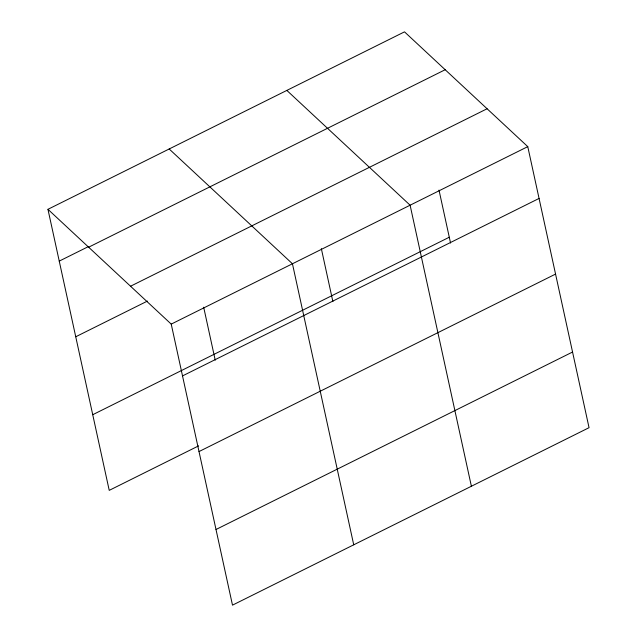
<?xml version="1.0" encoding="UTF-8"?>
<svg xmlns="http://www.w3.org/2000/svg" width="637" height="637" viewBox="0 0 637 637"><rect width="100%" height="100%" fill="white"/><g stroke="black" fill="none" stroke-linecap="round" stroke-linejoin="round"><path stroke-width="0.96" d="M47.95 209.318L404.503 31.85L527.77 146.637L589.05 427.682L232.497 605.15L171.226 324.114L47.95 209.318L109.23 490.363L198.601 445.876M59.241 261.114L88.447 246.583M88.631 247.204L445.183 69.728M130.545 286.228L487.09 108.76M75.739 336.766L147.41 301.094M171.226 324.114L527.77 146.637M92.731 414.711L449.284 237.235M182.516 375.91L539.069 198.433M199.015 451.561L555.56 274.085M216.007 529.498L572.552 352.03M286.841 90.414L410.109 205.21L471.388 486.246M169.179 148.978L292.447 263.774L353.726 544.81M439.004 190.089L450.55 243.055M321.343 248.653L332.888 301.62M203.681 307.217L215.226 360.192"/></g></svg>
